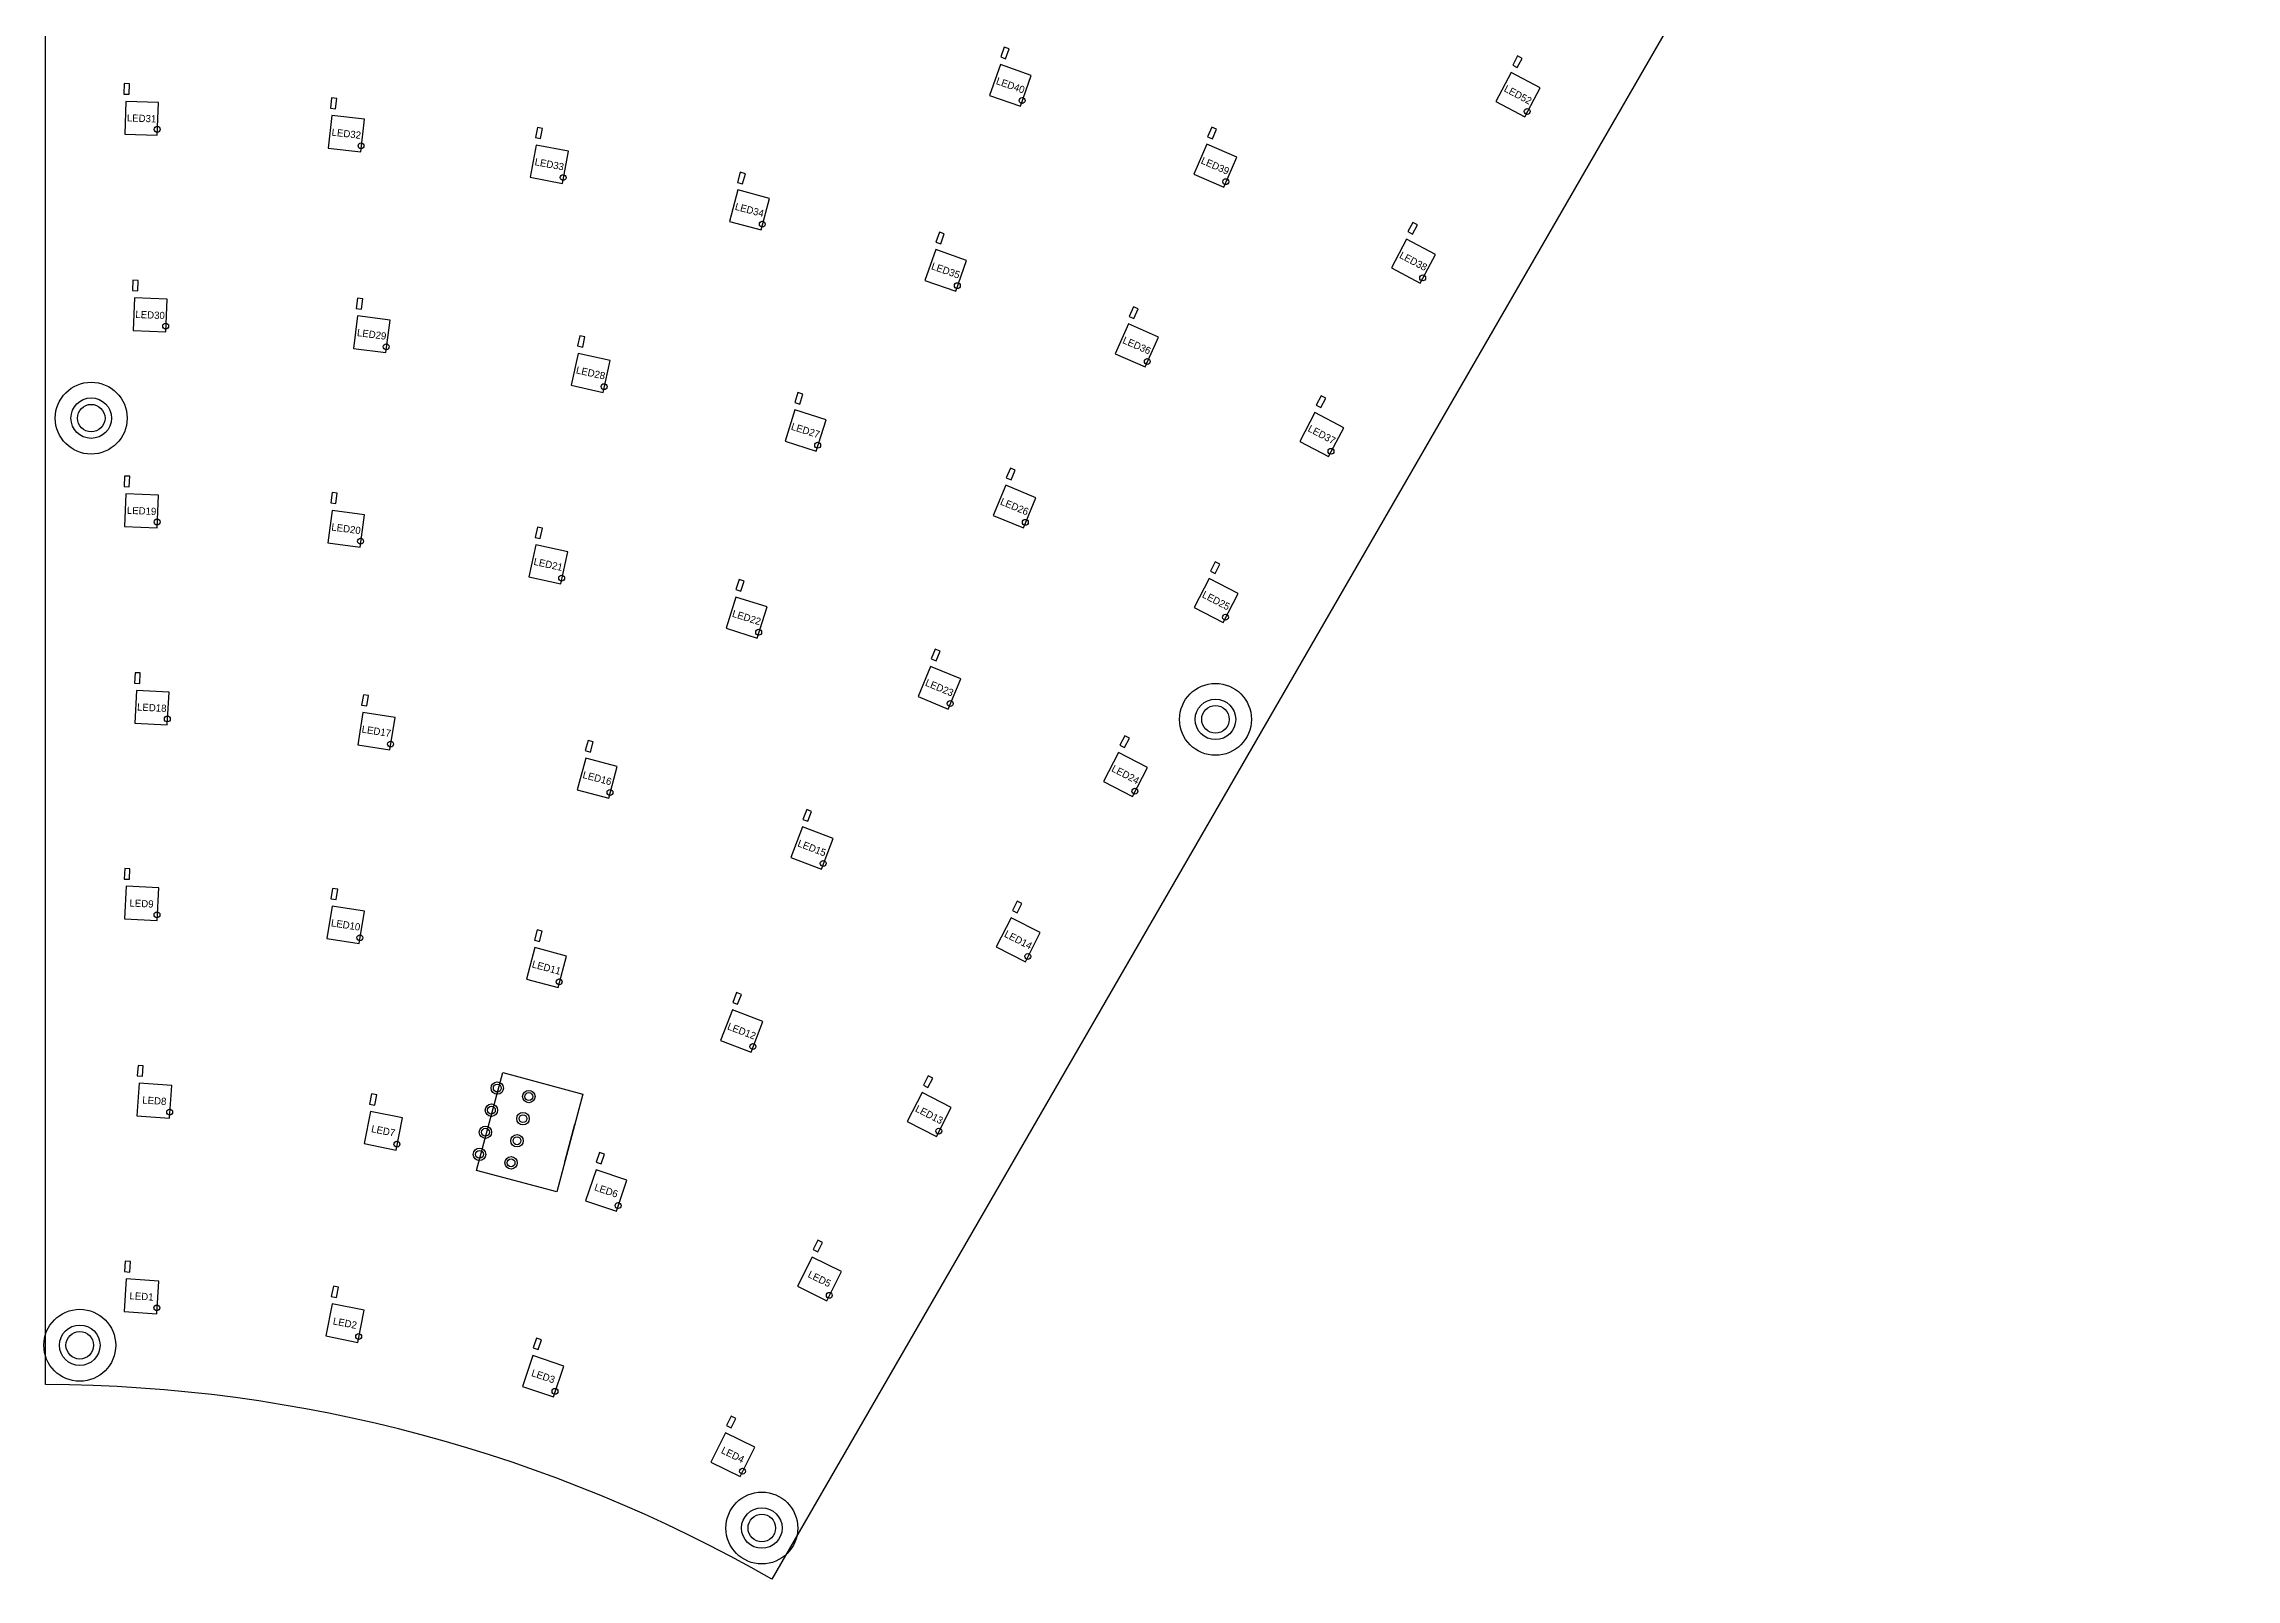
# Model space of a CAD drawing. Header units: millimetres. Extents: x -15 to 320, y -19 to 459.
# Drawn here: x -14.9 to 320.4, y -19 to 215.9 of the extents above; entities that cross this region are included whole.
import ezdxf
from ezdxf.enums import TextEntityAlignment as Align

# ---------------------------------------------------------------- set-up
doc = ezdxf.new("R2010")
doc.units = ezdxf.units.MM
for name, color, linetype in [('CAP', 30, 'Continuous'), ('LED', 7, 'Continuous'), ('LED-REF', 8, 'Continuous'), ('MOUNT', 1, 'Continuous'), ('OUTLINE', 2, 'Continuous'), ('WAGO', 3, 'Continuous')]:
    doc.layers.add(name, color=color, linetype=linetype)

msp = doc.modelspace()

# ---------------------------------------------------------------- linework, layer by layer
at = {"layer": 'CAP'}
for points in [[(132.18, 213.57), (132.71, 215.08), (131.96, 215.35), (131.43, 213.84), (132.18, 213.57)], [(210.46, 212.21), (211.22, 213.63), (210.51, 214), (209.76, 212.59), (210.46, 212.21)], [(-1.91, 208.13), (-1.85, 209.73), (-2.65, 209.76), (-2.71, 208.16), (-1.91, 208.13)], [(29.69, 205.92), (29.87, 207.51), (29.08, 207.6), (28.9, 206.01), (29.69, 205.92)], [(61.04, 201.35), (61.34, 202.92), (60.55, 203.07), (60.26, 201.5), (61.04, 201.35)], [(163.82, 201.32), (164.46, 202.79), (163.72, 203.11), (163.08, 201.64), (163.82, 201.32)], [(91.96, 194.45), (92.37, 195.99), (91.6, 196.2), (91.19, 194.65), (91.96, 194.45)], [(194.44, 186.74), (195.19, 188.16), (194.48, 188.53), (193.74, 187.12), (194.44, 186.74)], [(122.27, 185.26), (122.8, 186.77), (122.05, 187.03), (121.52, 185.52), (122.27, 185.26)], [(-0.58, 178.07), (-0.51, 179.66), (-1.31, 179.7), (-1.38, 178.1), (-0.58, 178.07)], [(33.65, 175.25), (33.85, 176.84), (33.06, 176.94), (32.85, 175.36), (33.65, 175.25)], [(151.82, 173.83), (152.46, 175.29), (151.73, 175.61), (151.09, 174.15), (151.82, 173.83)], [(67.49, 169.46), (67.84, 171.03), (67.06, 171.2), (66.71, 169.64), (67.49, 169.46)], [(100.71, 160.75), (101.19, 162.28), (100.42, 162.52), (99.94, 160.99), (100.71, 160.75)], [(180.43, 160.22), (181.17, 161.63), (180.47, 162.01), (179.72, 160.59), (180.43, 160.22)], [(133.03, 149.17), (133.65, 150.65), (132.91, 150.96), (132.29, 149.48), (133.03, 149.17)], [(-1.88, 148.09), (-1.81, 149.69), (-2.61, 149.73), (-2.68, 148.13), (-1.88, 148.09)], [(29.73, 145.51), (29.94, 147.09), (29.15, 147.2), (28.94, 145.61), (29.73, 145.51)], [(61, 140.18), (61.35, 141.74), (60.56, 141.91), (60.22, 140.35), (61, 140.18)], [(164.23, 134.82), (164.97, 136.24), (164.26, 136.61), (163.52, 135.19), (164.23, 134.82)], [(91.68, 132.14), (92.17, 133.66), (91.4, 133.9), (90.92, 132.38), (91.68, 132.14)], [(121.55, 121.46), (122.17, 122.94), (121.43, 123.24), (120.81, 121.76), (121.55, 121.46)], [(-0.28, 118), (-0.2, 119.6), (-1, 119.64), (-1.08, 118.04), (-0.28, 118)], [(34.47, 114.56), (34.72, 116.14), (33.93, 116.27), (33.67, 114.69), (34.47, 114.56)], [(68.67, 107.51), (69.08, 109.06), (68.31, 109.27), (67.89, 107.72), (68.67, 107.51)], [(150.38, 108.21), (151.12, 109.63), (150.41, 110), (149.67, 108.58), (150.38, 108.21)], [(101.94, 96.93), (102.51, 98.42), (101.77, 98.71), (101.19, 97.21), (101.94, 96.93)], [(-1.85, 88.04), (-1.77, 89.64), (-2.57, 89.68), (-2.65, 88.08), (-1.85, 88.04)], [(29.77, 84.93), (30.02, 86.51), (29.23, 86.64), (28.98, 85.06), (29.77, 84.93)], [(133.93, 82.92), (134.65, 84.35), (133.94, 84.71), (133.22, 83.28), (133.93, 82.92)], [(60.9, 78.54), (61.31, 80.08), (60.54, 80.29), (60.13, 78.74), (60.9, 78.54)], [(91.19, 68.92), (91.76, 70.41), (91.02, 70.7), (90.44, 69.21), (91.19, 68.92)], [(0.15, 57.9), (0.26, 59.5), (-0.54, 59.55), (-0.65, 57.95), (0.15, 57.9)], [(120.31, 56.19), (121.03, 57.62), (120.32, 57.98), (119.6, 56.55), (120.31, 56.19)], [(35.67, 53.49), (35.98, 55.06), (35.2, 55.22), (34.88, 53.65), (35.67, 53.49)], [(70.31, 44.49), (70.82, 46), (70.06, 46.26), (69.55, 44.75), (70.31, 44.49)], [(103.47, 31.04), (104.18, 32.48), (103.46, 32.83), (102.76, 31.4), (103.47, 31.04)], [(-1.81, 27.96), (-1.71, 29.56), (-2.5, 29.61), (-2.61, 28.02), (-1.81, 27.96)], [(29.82, 24.07), (30.13, 25.64), (29.34, 25.8), (29.03, 24.23), (29.82, 24.07)], [(60.66, 16.08), (61.18, 17.6), (60.42, 17.85), (59.91, 16.34), (60.66, 16.08)], [(90.21, 4.14), (90.91, 5.57), (90.2, 5.92), (89.49, 4.49), (90.21, 4.14)]]:
    msp.add_lwpolyline(points, dxfattribs=at)
at = {"layer": 'LED'}
for points in [[(129.74, 207.96), (134.46, 206.31), (136.11, 211.03), (131.39, 212.68), (129.74, 207.96)], [(207.19, 207.05), (211.6, 204.69), (213.96, 209.1), (209.55, 211.46), (207.19, 207.05)], [(-2.58, 202.05), (2.41, 201.87), (2.6, 206.86), (-2.4, 207.05), (-2.58, 202.05)], [(28.56, 199.91), (33.53, 199.35), (34.09, 204.31), (29.12, 204.87), (28.56, 199.91)], [(59.46, 195.44), (64.38, 194.51), (65.31, 199.42), (60.39, 200.35), (59.46, 195.44)], [(160.96, 195.91), (165.55, 193.91), (167.55, 198.5), (162.96, 200.49), (160.96, 195.91)], [(89.95, 188.67), (94.77, 187.38), (96.07, 192.21), (91.24, 193.5), (89.95, 188.67)], [(191.2, 181.56), (195.62, 179.22), (197.95, 183.64), (193.53, 185.98), (191.2, 181.56)], [(119.84, 179.65), (124.55, 178), (126.21, 182.72), (121.49, 184.37), (119.84, 179.65)], [(-1.29, 171.99), (3.7, 171.77), (3.92, 176.77), (-1.07, 176.99), (-1.29, 171.99)], [(32.4, 169.26), (37.36, 168.61), (38.01, 173.57), (33.06, 174.22), (32.4, 169.26)], [(148.97, 168.41), (153.55, 166.42), (155.55, 171), (150.97, 173), (148.97, 168.41)], [(65.73, 163.61), (70.61, 162.52), (71.7, 167.41), (66.82, 168.49), (65.73, 163.61)], [(98.44, 155.07), (103.21, 153.56), (104.71, 158.33), (99.95, 159.84), (98.44, 155.07)], [(177.18, 155.04), (181.6, 152.7), (183.93, 157.12), (179.51, 159.46), (177.18, 155.04)], [(130.28, 143.71), (134.9, 141.8), (136.82, 146.42), (132.2, 148.33), (130.28, 143.71)], [(-2.6, 142.02), (2.39, 141.8), (2.61, 146.8), (-2.38, 147.01), (-2.6, 142.02)], [(28.49, 139.52), (33.44, 138.87), (34.1, 143.82), (29.14, 144.48), (28.49, 139.52)], [(59.24, 134.32), (64.12, 133.24), (65.2, 138.12), (60.32, 139.2), (59.24, 134.32)], [(89.42, 126.46), (94.19, 124.95), (95.69, 129.72), (90.92, 131.22), (89.42, 126.46)], [(161.01, 129.62), (165.45, 127.31), (167.76, 131.75), (163.32, 134.06), (161.01, 129.62)], [(118.8, 115.99), (123.42, 114.08), (125.34, 118.7), (120.72, 120.61), (118.8, 115.99)], [(-1.05, 111.93), (3.94, 111.67), (4.2, 116.66), (-0.79, 116.93), (-1.05, 111.93)], [(33.07, 108.61), (38, 107.83), (38.79, 112.77), (33.85, 113.55), (33.07, 108.61)], [(147.16, 103.01), (151.6, 100.7), (153.9, 105.14), (149.47, 107.45), (147.16, 103.01)], [(66.65, 101.74), (71.48, 100.44), (72.78, 105.27), (67.95, 106.57), (66.65, 101.74)], [(99.33, 91.39), (104, 89.6), (105.79, 94.27), (101.13, 96.06), (99.33, 91.39)], [(-2.62, 81.97), (2.37, 81.71), (2.63, 86.71), (-2.36, 86.97), (-2.62, 81.97)], [(28.37, 78.98), (33.31, 78.2), (34.09, 83.14), (29.16, 83.92), (28.37, 78.98)], [(130.76, 77.69), (135.21, 75.42), (137.48, 79.88), (133.03, 82.15), (130.76, 77.69)], [(58.89, 72.76), (63.72, 71.47), (65.01, 76.3), (60.18, 77.59), (58.89, 72.76)], [(88.58, 63.39), (93.25, 61.59), (95.04, 66.26), (90.38, 68.05), (88.58, 63.39)], [(-0.7, 51.84), (4.29, 51.51), (4.62, 56.5), (-0.37, 56.83), (-0.7, 51.84)], [(117.14, 50.96), (121.59, 48.69), (123.86, 53.15), (119.41, 55.41), (117.14, 50.96)], [(34.04, 47.6), (38.94, 46.62), (39.92, 51.53), (35.01, 52.5), (34.04, 47.6)], [(67.92, 38.86), (72.66, 37.25), (74.26, 41.99), (69.53, 43.59), (67.92, 38.86)], [(100.37, 25.77), (104.86, 23.56), (107.07, 28.04), (102.58, 30.25), (100.37, 25.77)], [(-2.66, 21.91), (2.33, 21.58), (2.66, 26.57), (-2.33, 26.89), (-2.66, 21.91)], [(28.19, 18.17), (33.09, 17.2), (34.06, 22.1), (29.16, 23.08), (28.19, 18.17)], [(58.28, 10.45), (63.01, 8.84), (64.62, 13.58), (59.88, 15.18), (58.28, 10.45)], [(87.1, -1.14), (91.59, -3.35), (93.8, 1.14), (89.32, 3.35), (87.1, -1.14)]]:
    msp.add_lwpolyline(points, dxfattribs=at)
for centre in [(134.71, 207.18), (211.98, 205.51), (2.4, 202.77), (33.58, 200.25), (64.5, 195.4), (165.86, 194.76), (94.96, 188.26), (124.8, 178.86), (195.99, 180.04), (3.69, 172.67), (37.43, 169.51), (153.86, 167.26), (70.76, 163.41), (103.43, 154.44), (181.97, 153.52), (2.38, 142.7), (135.2, 142.65), (33.51, 139.76), (64.27, 134.12), (165.82, 128.13), (94.41, 125.83), (123.72, 114.93), (3.94, 112.57), (38.1, 108.72), (71.67, 101.33), (151.97, 101.52), (104.28, 90.46), (2.37, 82.61), (33.4, 79.09), (135.58, 76.24), (63.9, 72.35), (93.53, 62.45), (4.3, 52.42), (39.07, 47.52), (121.96, 49.51), (72.9, 38.12), (105.21, 24.39), (2.34, 22.48), (33.22, 18.09), (63.25, 9.71), (91.94, -2.52)]:
    msp.add_circle(centre, 0.45, dxfattribs=at)
at = {"layer": 'MOUNT'}
for centre, radius in [((-7.7, 158.59), 5.5), ((-7.7, 158.59), 3.1), ((-7.7, 158.59), 2.11), ((164.29, 112.51), 5.5), ((164.29, 112.51), 3.1), ((164.29, 112.51), 2.11), ((-9.45, 16.75), 5.5), ((-9.45, 16.75), 3.1), ((-9.45, 16.75), 2.11), ((94.89, -11.21), 5.5), ((94.89, -11.21), 3.1), ((94.89, -11.21), 2.11)]:
    msp.add_circle(centre, radius, dxfattribs=at)
at = {"layer": 'OUTLINE'}
for p, q in [((-14.7, 10.75), (-14.7, 458.75)), ((320.44, 368.95), (96.44, -19.03))]:
    msp.add_line(p, q, dxfattribs=at)
msp.add_arc((-15.7, -215.25), 226, 60.2535, 89.7465, dxfattribs=at)
at = {"layer": 'WAGO'}
msp.add_line((64.75, 44.79), (66.3, 50.59), dxfattribs=at)
msp.add_lwpolyline([(51.25, 43.49), (55.26, 58.46), (67.53, 55.17), (63.52, 40.2), (51.25, 43.49)], dxfattribs=at)
for centre, radius in [((54.42, 56.1), 0.95), ((53.52, 52.72), 0.95), ((54.42, 56.1), 0.6), ((59.25, 54.8), 0.95), ((59.25, 54.8), 0.6), ((53.52, 52.72), 0.6), ((58.35, 51.42), 0.95), ((58.35, 51.42), 0.6), ((52.61, 49.34), 0.95), ((52.61, 49.34), 0.6), ((57.44, 48.04), 0.95), ((57.44, 48.04), 0.6), ((51.7, 45.96), 0.95), ((51.7, 45.96), 0.6), ((56.53, 44.66), 0.95), ((56.53, 44.66), 0.6)]:
    msp.add_circle(centre, radius, dxfattribs=at)

# ---------------------------------------------------------------- texts
at = {"layer": 'LED-REF'}
for s, rotation, p in [('LED40', 340.714, (132.93, 209.5)), ('LED52', 331.875, (210.57, 208.07)), ('LED31', 357.857, (0.01, 204.46)), ('LED32', 353.571, (31.33, 202.11)), ('LED33', 349.286, (62.39, 197.43)), ('LED39', 336.429, (164.25, 197.2)), ('LED34', 345, (93.01, 190.44)), ('LED35', 340.714, (123.02, 181.18)), ('LED38', 332.143, (194.57, 182.6)), ('LED30', 357.5, (1.31, 174.38)), ('LED29', 352.5, (35.21, 171.41)), ('LED36', 336.429, (152.26, 169.71)), ('LED28', 347.5, (68.71, 165.51)), ('LED27', 342.5, (101.58, 156.7)), ('LED37', 332.143, (180.56, 156.08)), ('LED19', 357.5, (0.01, 144.41)), ('LED26', 337.5, (133.55, 145.06)), ('LED20', 352.5, (31.29, 141.67)), ('LED21', 347.5, (62.22, 136.22)), ('LED25', 332.5, (164.39, 130.68)), ('LED22', 342.5, (92.56, 128.09)), ('LED23', 337.5, (122.07, 117.35)), ('LED18', 357, (1.57, 114.3)), ('LED17', 351, (35.93, 110.69)), ('LED16', 345, (69.71, 103.51)), ('LED24', 332.5, (150.53, 104.07)), ('LED15', 339, (102.56, 92.83)), ('LED9', 357, (0, 84.34)), ('LED10', 351, (31.23, 81.06)), ('LED14', 333, (134.12, 78.78)), ('LED11', 345, (61.95, 74.53)), ('LED12', 339, (91.81, 64.82)), ('LED8', 356.25, (1.96, 54.17)), ('LED7', 348.75, (36.98, 49.56)), ('LED13', 333, (120.5, 52.05)), ('LED6', 341.25, (71.09, 40.42)), ('LED5', 333.75, (103.72, 26.91)), ('LED1', 356.25, (0, 24.24)), ('LED2', 348.75, (31.12, 20.14)), ('LED3', 341.25, (61.45, 12.01)), ('LED4', 333.75, (90.45, 0))]:
    msp.add_text(s, height=1.1, rotation=rotation, dxfattribs=at).set_placement(p, align=Align.MIDDLE_CENTER)

doc.saveas('drawing.dxf')
